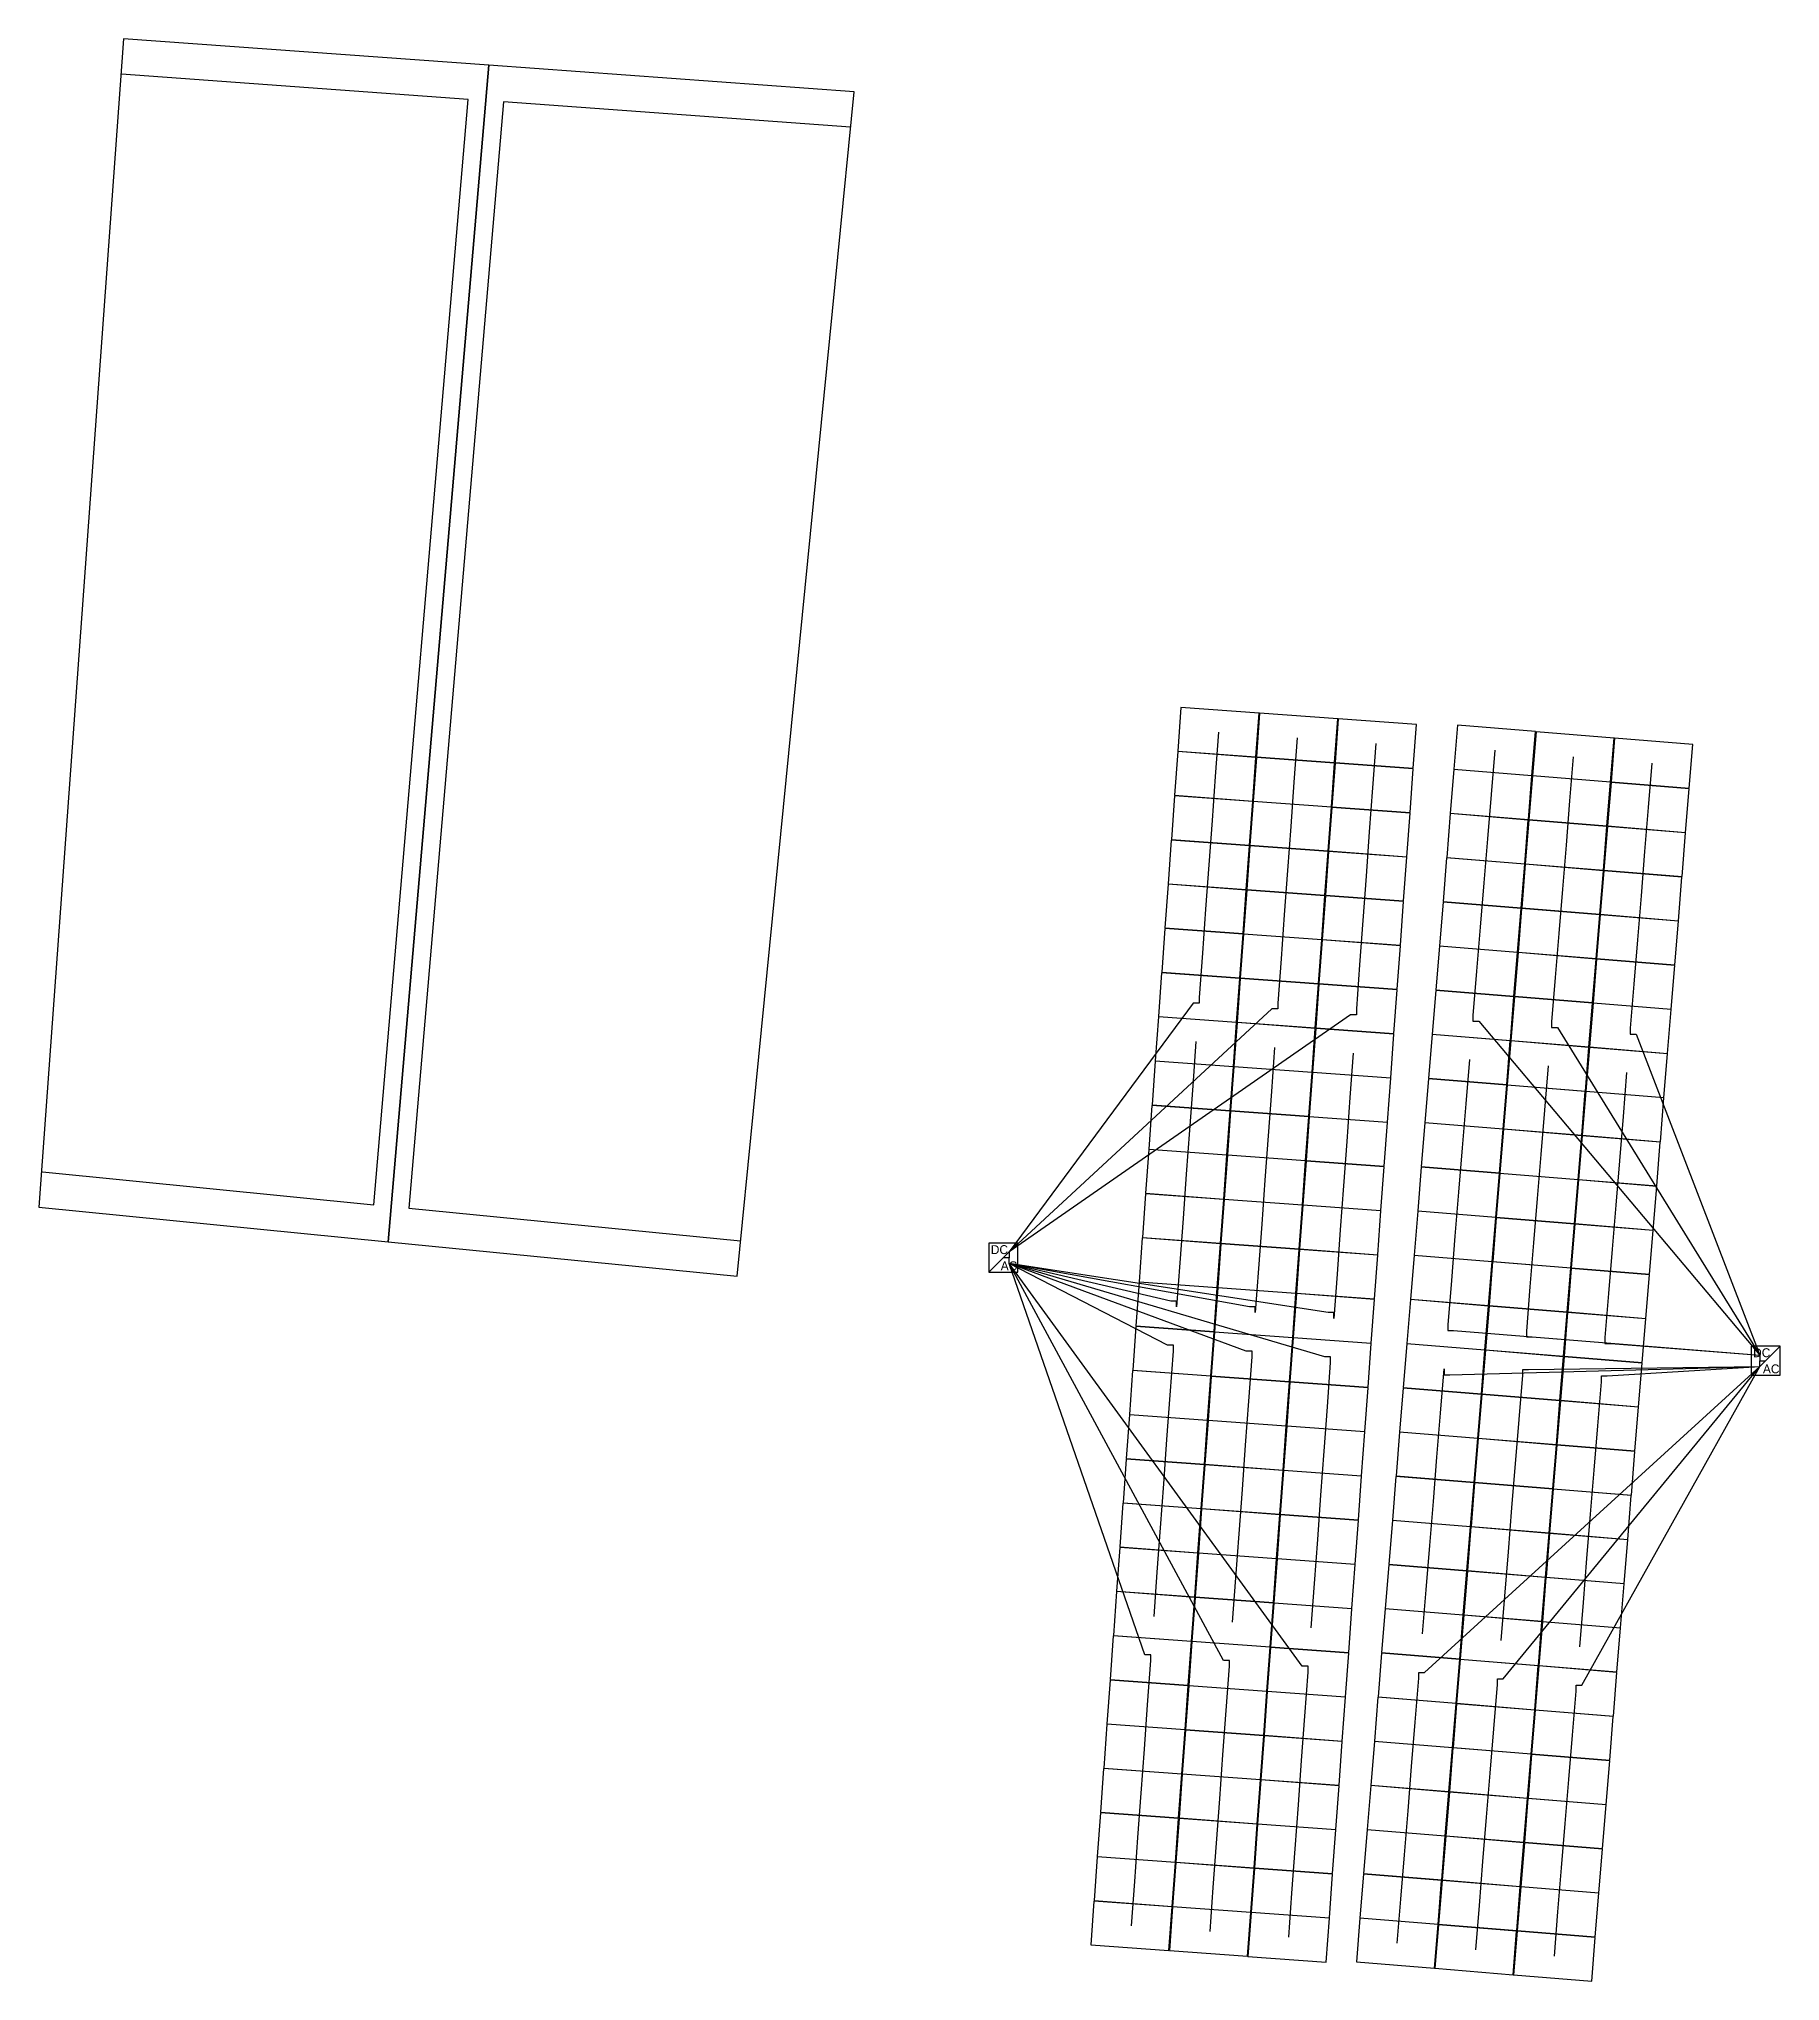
# Model space of a CAD drawing. Header units: feet. Extents: x -52 to 96, y -114 to 51.
import ezdxf

# ---------------------------------------------------------------- set-up
doc = ezdxf.new("R2010")
doc.units = ezdxf.units.FT
for name, color, linetype in [('Buildings', 7, 'CONTINUOUS'), ('Connections', 7, 'CONTINUOUS'), ('Inverters', 7, 'CONTINUOUS'), ('Modules', 7, 'CONTINUOUS'), ('Setbacks', 7, 'CONTINUOUS'), ('Strings', 7, 'CONTINUOUS')]:
    doc.layers.add(name, color=color, linetype=linetype)

msp = doc.modelspace()

# ---------------------------------------------------------------- linework, layer by layer
at = {"layer": 'Buildings', "color": 252}
for p, q in [((-44.8, 50.84), (-51.99, -48.22)), ((-13.82, 48.6), (-44.8, 50.84)), ((-13.82, 48.6), (-22.36, -51.15)), ((-22.36, -51.15), (-13.82, 48.6)), ((17.17, 46.35), (-13.82, 48.6)), ((7.25, -54.07), (17.17, 46.35)), ((-51.99, -48.22), (-22.36, -51.15)), ((-22.36, -51.15), (7.25, -54.07))]:
    msp.add_line(p, q, dxfattribs=at)
at = {"layer": 'Connections', "color": 91}
for p, q in [((45.92, -30.93), (30.31, -52.02)), ((46.41, -30.93), (45.92, -30.93)), ((46.41, -30.43), (46.41, -30.93)), ((53.08, -30.92), (53.08, -31.41)), ((52.59, -31.41), (30.31, -52.02)), ((59.26, -31.9), (30.31, -52.02)), ((53.08, -31.41), (52.59, -31.41)), ((59.76, -31.9), (59.26, -31.9)), ((59.76, -31.41), (59.76, -31.9)), ((69.64, -31.96), (69.64, -32.45)), ((69.64, -32.45), (70.14, -32.45)), ((70.14, -32.45), (93.97, -60.76)), ((76.31, -32.51), (76.31, -33)), ((76.31, -33), (76.8, -33)), ((76.8, -33), (93.97, -60.76)), ((82.98, -33.05), (82.98, -33.54)), ((82.98, -33.54), (83.47, -33.54)), ((83.47, -33.54), (93.97, -60.76)), ((30.31, -52.51), (29.82, -52.51)), ((30.31, -52.51), (29.82, -52.51)), ((30.31, -52.51), (29.82, -52.51)), ((30.31, -52.51), (29.82, -52.51)), ((30.31, -52.51), (29.82, -52.51)), ((30.31, -52.51), (29.82, -52.51)), ((30.31, -52.51), (29.82, -52.51)), ((30.31, -52.51), (29.82, -52.51)), ((30.31, -52.51), (29.82, -52.51)), ((30.31, -52.51), (29.82, -52.51)), ((30.31, -52.51), (29.82, -52.51)), ((30.31, -52.51), (29.82, -52.51)), ((30.31, -52.02), (30.31, -52.51)), ((30.31, -52.02), (30.31, -52.51)), ((30.31, -52.02), (30.31, -52.51)), ((30.31, -53), (30.31, -52.51)), ((30.31, -53), (30.31, -52.51)), ((30.31, -53), (30.31, -52.51)), ((30.31, -53), (30.31, -52.51)), ((30.31, -53), (30.31, -52.51)), ((30.31, -53), (30.31, -52.51)), ((30.31, -53), (30.31, -52.51)), ((30.31, -53), (30.31, -52.51)), ((30.31, -53), (30.31, -52.51)), ((44.01, -56.19), (30.31, -53)), ((50.68, -56.67), (30.31, -53)), ((57.35, -57.16), (30.31, -53)), ((41.82, -86.18), (30.31, -53)), ((48.49, -86.66), (30.31, -53)), ((55.16, -87.15), (30.31, -53)), ((43.73, -59.93), (30.31, -53)), ((50.41, -60.42), (30.31, -53)), ((57.08, -60.91), (30.31, -53)), ((44.5, -56.19), (44.01, -56.19)), ((44.5, -56.68), (44.5, -56.19)), ((51.17, -56.67), (50.68, -56.67)), ((51.17, -57.16), (51.17, -56.67)), ((57.84, -57.16), (57.35, -57.16)), ((57.84, -57.65), (57.84, -57.16)), ((67.5, -58.19), (67.5, -58.68)), ((67.5, -58.68), (67.99, -58.68)), ((67.99, -58.68), (93.97, -60.76)), ((74.17, -58.73), (74.17, -59.22)), ((74.17, -59.22), (74.66, -59.22)), ((74.66, -59.22), (93.97, -60.76)), ((80.83, -59.28), (80.83, -59.77)), ((44.23, -59.93), (43.73, -59.93)), ((44.23, -60.43), (44.23, -59.93)), ((50.9, -60.42), (50.41, -60.42)), ((50.9, -60.91), (50.9, -60.42)), ((57.57, -60.91), (57.08, -60.91)), ((57.57, -61.4), (57.57, -60.91)), ((80.83, -59.77), (81.33, -59.77)), ((81.33, -59.77), (93.97, -60.76)), ((93.97, -60.76), (93.97, -61.25)), ((93.97, -60.76), (93.97, -61.25)), ((93.97, -60.76), (93.97, -61.25)), ((93.97, -60.76), (93.97, -61.25)), ((93.97, -60.76), (93.97, -61.25)), ((93.97, -60.76), (93.97, -61.25)), ((65.54, -87.67), (93.97, -61.74)), ((67.19, -61.93), (67.19, -62.43)), ((67.19, -62.43), (67.69, -62.43)), ((67.69, -62.43), (93.97, -61.74)), ((72.21, -88.21), (93.97, -61.74)), ((73.86, -62.48), (73.86, -61.99)), ((73.86, -61.99), (74.35, -61.99)), ((74.35, -61.99), (93.97, -61.74)), ((78.88, -88.76), (93.97, -61.74)), ((80.53, -63.02), (80.53, -62.53)), ((80.53, -62.53), (81.02, -62.53)), ((81.02, -62.53), (93.97, -61.74)), ((93.97, -61.25), (94.46, -61.25)), ((93.97, -61.25), (94.46, -61.25)), ((93.97, -61.25), (94.46, -61.25)), ((93.97, -61.25), (94.46, -61.25)), ((93.97, -61.25), (94.46, -61.25)), ((93.97, -61.25), (94.46, -61.25)), ((93.97, -61.74), (93.97, -61.25)), ((93.97, -61.25), (94.46, -61.25)), ((93.97, -61.74), (93.97, -61.25)), ((93.97, -61.25), (94.46, -61.25)), ((93.97, -61.74), (93.97, -61.25)), ((93.97, -61.25), (94.46, -61.25)), ((93.97, -61.74), (93.97, -61.25)), ((93.97, -61.25), (94.46, -61.25)), ((93.97, -61.74), (93.97, -61.25)), ((93.97, -61.25), (94.46, -61.25)), ((93.97, -61.74), (93.97, -61.25)), ((93.97, -61.25), (94.46, -61.25)), ((42.31, -86.18), (41.82, -86.18)), ((42.31, -86.67), (42.31, -86.18)), ((48.98, -86.66), (48.49, -86.66)), ((48.98, -87.15), (48.98, -86.66)), ((55.66, -87.15), (55.16, -87.15)), ((55.66, -87.64), (55.66, -87.15)), ((65.05, -88.16), (65.05, -87.67)), ((65.05, -87.67), (65.54, -87.67)), ((71.72, -88.7), (71.72, -88.21)), ((71.72, -88.21), (72.21, -88.21)), ((78.38, -89.25), (78.38, -88.76)), ((78.38, -88.76), (78.88, -88.76))]:
    msp.add_line(p, q, dxfattribs=at)
at = {"layer": 'Inverters'}
for p, q in [((31.05, -51.28), (28.59, -51.28)), ((28.59, -51.28), (28.59, -53.74)), ((28.59, -53.74), (31.05, -51.28)), ((31.05, -53.74), (31.05, -51.28)), ((28.59, -53.74), (31.05, -53.74)), ((95.69, -60.02), (93.23, -60.02)), ((93.23, -60.02), (93.23, -62.48)), ((93.23, -62.48), (95.69, -60.02)), ((95.69, -62.48), (95.69, -60.02)), ((93.23, -62.48), (95.69, -62.48))]:
    msp.add_line(p, q, dxfattribs=at)
at = {"layer": 'Modules', "color": 254}
for p, q in [((44.87, -5.85), (44.6, -9.55)), ((51.5, -6.33), (44.87, -5.85)), ((51.23, -10.04), (51.5, -6.33)), ((51.54, -6.33), (51.27, -10.04)), ((58.18, -6.82), (51.54, -6.33)), ((57.91, -10.52), (58.18, -6.82)), ((58.22, -6.82), (57.95, -10.53)), ((64.85, -7.3), (58.22, -6.82)), ((64.58, -11.01), (64.85, -7.3)), ((68.32, -7.36), (68.02, -11.07)), ((74.95, -7.9), (68.32, -7.36)), ((74.64, -11.61), (74.95, -7.9)), ((74.99, -7.91), (74.68, -11.61)), ((81.61, -8.45), (74.99, -7.91)), ((44.6, -9.59), (44.33, -13.3)), ((44.6, -9.55), (51.23, -10.04)), ((51.23, -10.08), (44.6, -9.59)), ((81.31, -12.15), (81.61, -8.45)), ((81.65, -8.45), (81.35, -12.16)), ((88.28, -8.99), (81.65, -8.45)), ((87.98, -12.7), (88.28, -8.99)), ((50.96, -13.79), (51.23, -10.08)), ((51.27, -10.08), (51, -13.79)), ((51.27, -10.04), (57.91, -10.52)), ((57.9, -10.56), (51.27, -10.08)), ((57.63, -14.27), (57.9, -10.56)), ((57.94, -10.57), (57.67, -14.28)), ((64.57, -11.05), (57.94, -10.57)), ((57.95, -10.53), (64.58, -11.01)), ((64.3, -14.76), (64.57, -11.05)), ((68.01, -11.11), (67.71, -14.81)), ((74.64, -11.65), (68.01, -11.11)), ((68.02, -11.07), (74.64, -11.61)), ((74.34, -15.35), (74.64, -11.65)), ((74.68, -11.65), (74.38, -15.36)), ((74.68, -11.61), (81.31, -12.15)), ((81.31, -12.19), (74.68, -11.65)), ((81, -15.9), (81.31, -12.19)), ((81.35, -12.2), (81.04, -15.9)), ((81.35, -12.16), (87.98, -12.7)), ((87.97, -12.74), (81.35, -12.2)), ((87.67, -16.44), (87.97, -12.74)), ((44.33, -13.34), (44.06, -17.05)), ((44.33, -13.3), (50.96, -13.79)), ((50.96, -13.83), (44.33, -13.34)), ((50.69, -17.53), (50.96, -13.83)), ((51, -13.83), (50.73, -17.54)), ((51, -13.79), (57.63, -14.27)), ((57.63, -14.31), (51, -13.83)), ((57.36, -18.02), (57.63, -14.31)), ((57.67, -14.32), (57.4, -18.02)), ((57.67, -14.28), (64.3, -14.76)), ((64.3, -14.8), (57.67, -14.32)), ((64.03, -18.51), (64.3, -14.8)), ((67.71, -14.81), (74.34, -15.35)), ((67.71, -14.85), (67.41, -18.56)), ((74.33, -15.4), (67.71, -14.85)), ((74.03, -19.1), (74.33, -15.4)), ((74.37, -15.4), (74.07, -19.1)), ((81, -15.94), (74.37, -15.4)), ((74.38, -15.36), (81, -15.9)), ((80.7, -19.65), (81, -15.94)), ((81.04, -15.94), (80.74, -19.65)), ((81.04, -15.9), (87.67, -16.44)), ((87.67, -16.49), (81.04, -15.94)), ((44.05, -17.09), (43.78, -20.8)), ((50.68, -17.58), (44.05, -17.09)), ((44.06, -17.05), (50.69, -17.53)), ((50.41, -21.28), (50.68, -17.58)), ((50.72, -17.58), (50.45, -21.29)), ((57.36, -18.06), (50.72, -17.58)), ((50.73, -17.54), (57.36, -18.02)), ((57.09, -21.77), (57.36, -18.06)), ((57.4, -18.07), (57.13, -21.77)), ((57.4, -18.02), (64.03, -18.51)), ((64.03, -18.55), (57.4, -18.07)), ((87.37, -20.19), (87.67, -16.49)), ((63.76, -22.26), (64.03, -18.55)), ((67.4, -18.6), (67.1, -22.3)), ((74.03, -19.14), (67.4, -18.6)), ((67.41, -18.56), (74.03, -19.1)), ((73.73, -22.85), (74.03, -19.14)), ((74.07, -19.14), (73.77, -22.85)), ((74.07, -19.1), (80.7, -19.65)), ((80.7, -19.69), (74.07, -19.14)), ((80.39, -23.39), (80.7, -19.69)), ((80.74, -19.69), (80.43, -23.39)), ((80.74, -19.65), (87.37, -20.19)), ((87.36, -20.23), (80.74, -19.69)), ((43.78, -20.84), (43.51, -24.55)), ((43.78, -20.8), (50.41, -21.28)), ((50.41, -21.33), (43.78, -20.84)), ((50.14, -25.03), (50.41, -21.33)), ((50.45, -21.33), (50.18, -25.04)), ((50.45, -21.29), (57.09, -21.77)), ((57.08, -21.81), (50.45, -21.33)), ((87.06, -23.94), (87.36, -20.23)), ((56.81, -25.52), (57.08, -21.81)), ((57.12, -21.81), (56.85, -25.52)), ((63.75, -22.3), (57.12, -21.81)), ((57.13, -21.77), (63.76, -22.26)), ((63.48, -26.01), (63.75, -22.3)), ((67.1, -22.35), (66.79, -26.05)), ((67.1, -22.3), (73.73, -22.85)), ((73.72, -22.89), (67.1, -22.35)), ((73.42, -26.59), (73.72, -22.89)), ((73.76, -22.89), (73.46, -26.6)), ((80.39, -23.43), (73.76, -22.89)), ((73.77, -22.85), (80.39, -23.39)), ((43.51, -24.59), (43.24, -28.3)), ((43.51, -24.55), (50.14, -25.03)), ((50.14, -25.07), (43.51, -24.59)), ((80.09, -27.14), (80.39, -23.43)), ((80.43, -23.44), (80.13, -27.14)), ((80.43, -23.39), (87.06, -23.94)), ((87.06, -23.98), (80.43, -23.44)), ((86.75, -27.68), (87.06, -23.98)), ((49.87, -28.78), (50.14, -25.07)), ((50.18, -25.08), (49.91, -28.78)), ((50.18, -25.04), (56.81, -25.52)), ((56.81, -25.56), (50.18, -25.08)), ((56.54, -29.27), (56.81, -25.56)), ((56.85, -25.56), (56.58, -29.27)), ((56.85, -25.52), (63.48, -26.01)), ((63.48, -26.05), (56.85, -25.56)), ((63.21, -29.75), (63.48, -26.05)), ((66.79, -26.09), (66.49, -29.8)), ((66.79, -26.05), (73.42, -26.59)), ((73.42, -26.63), (66.79, -26.09)), ((73.11, -30.34), (73.42, -26.63)), ((73.46, -26.64), (73.15, -30.34)), ((73.46, -26.6), (80.09, -27.14)), ((80.08, -27.18), (73.46, -26.64)), ((79.78, -30.88), (80.08, -27.18)), ((80.12, -27.18), (79.82, -30.89)), ((86.75, -27.72), (80.12, -27.18)), ((80.13, -27.14), (86.75, -27.68)), ((86.45, -31.43), (86.75, -27.72)), ((43.23, -28.34), (42.96, -32.05)), ((49.86, -28.82), (43.23, -28.34)), ((43.24, -28.3), (49.87, -28.78)), ((49.59, -32.53), (49.86, -28.82)), ((49.9, -28.83), (49.63, -32.53)), ((56.54, -29.31), (49.9, -28.83)), ((49.91, -28.78), (56.54, -29.27)), ((56.27, -33.02), (56.54, -29.31)), ((56.58, -29.31), (56.31, -33.02)), ((56.58, -29.27), (63.21, -29.75)), ((63.21, -29.8), (56.58, -29.31)), ((62.94, -33.5), (63.21, -29.8)), ((66.48, -29.84), (66.18, -33.54)), ((73.11, -30.38), (66.48, -29.84)), ((66.49, -29.8), (73.11, -30.34)), ((72.81, -34.09), (73.11, -30.38)), ((73.15, -30.38), (72.85, -34.09)), ((73.15, -30.34), (79.78, -30.88)), ((79.78, -30.93), (73.15, -30.38)), ((79.47, -34.63), (79.78, -30.93)), ((79.82, -30.93), (79.51, -34.63)), ((79.82, -30.89), (86.45, -31.43)), ((86.44, -31.47), (79.82, -30.93)), ((42.96, -32.09), (42.69, -35.8)), ((42.96, -32.05), (49.59, -32.53)), ((49.59, -32.57), (42.96, -32.09)), ((49.32, -36.28), (49.59, -32.57)), ((49.63, -32.57), (49.36, -36.28)), ((49.63, -32.53), (56.27, -33.02)), ((56.26, -33.06), (49.63, -32.57)), ((86.14, -35.18), (86.44, -31.47)), ((55.99, -36.77), (56.26, -33.06)), ((56.3, -33.06), (56.03, -36.77)), ((62.93, -33.54), (56.3, -33.06)), ((56.31, -33.02), (62.94, -33.5)), ((62.66, -37.25), (62.93, -33.54)), ((66.18, -33.59), (65.87, -37.29)), ((66.18, -33.54), (72.81, -34.09)), ((72.8, -34.13), (66.18, -33.59)), ((72.5, -37.83), (72.8, -34.13)), ((72.84, -34.13), (72.54, -37.84)), ((79.47, -34.67), (72.84, -34.13)), ((72.85, -34.09), (79.47, -34.63)), ((42.69, -35.84), (42.42, -39.54)), ((42.69, -35.8), (49.32, -36.28)), ((49.32, -36.32), (42.69, -35.84)), ((79.17, -38.38), (79.47, -34.67)), ((79.51, -34.68), (79.21, -38.38)), ((79.51, -34.63), (86.14, -35.18)), ((86.14, -35.22), (79.51, -34.68)), ((85.83, -38.92), (86.14, -35.22)), ((49.05, -40.03), (49.32, -36.32)), ((49.36, -36.32), (49.09, -40.03)), ((49.36, -36.28), (55.99, -36.77)), ((55.99, -36.81), (49.36, -36.32)), ((55.72, -40.51), (55.99, -36.81)), ((56.03, -36.81), (55.76, -40.52)), ((56.03, -36.77), (62.66, -37.25)), ((62.66, -37.29), (56.03, -36.81)), ((62.39, -41), (62.66, -37.29)), ((65.87, -37.33), (65.57, -41.04)), ((65.87, -37.29), (72.5, -37.83)), ((72.5, -37.87), (65.87, -37.33)), ((72.19, -41.58), (72.5, -37.87)), ((72.54, -37.88), (72.23, -41.58)), ((72.54, -37.84), (79.17, -38.38)), ((79.16, -38.42), (72.54, -37.88)), ((78.86, -42.12), (79.16, -38.42)), ((79.2, -38.42), (78.9, -42.13)), ((85.83, -38.96), (79.2, -38.42)), ((79.21, -38.38), (85.83, -38.92)), ((85.53, -42.67), (85.83, -38.96)), ((42.41, -39.59), (42.14, -43.29)), ((49.04, -40.07), (42.41, -39.59)), ((42.42, -39.54), (49.05, -40.03)), ((48.77, -43.78), (49.04, -40.07)), ((49.08, -40.07), (48.81, -43.78)), ((55.72, -40.56), (49.08, -40.07)), ((49.09, -40.03), (55.72, -40.51)), ((55.45, -44.26), (55.72, -40.56)), ((55.76, -40.56), (55.49, -44.27)), ((55.76, -40.52), (62.39, -41)), ((62.39, -41.04), (55.76, -40.56)), ((62.12, -44.75), (62.39, -41.04)), ((65.56, -41.08), (65.26, -44.78)), ((72.19, -41.62), (65.56, -41.08)), ((65.57, -41.04), (72.19, -41.58)), ((71.89, -45.32), (72.19, -41.62)), ((72.23, -41.62), (71.93, -45.33)), ((72.23, -41.58), (78.86, -42.12)), ((78.86, -42.16), (72.23, -41.62)), ((78.55, -45.87), (78.86, -42.16)), ((78.9, -42.17), (78.59, -45.87)), ((78.9, -42.13), (85.53, -42.67)), ((85.52, -42.71), (78.9, -42.17)), ((85.22, -46.41), (85.52, -42.71)), ((42.14, -43.34), (41.87, -47.04)), ((42.14, -43.29), (48.77, -43.78)), ((48.77, -43.82), (42.14, -43.34)), ((48.5, -47.53), (48.77, -43.82)), ((48.81, -43.82), (48.54, -47.53)), ((48.81, -43.78), (55.45, -44.26)), ((55.44, -44.3), (48.81, -43.82)), ((55.17, -48.01), (55.44, -44.3)), ((55.48, -44.31), (55.21, -48.02)), ((62.11, -44.79), (55.48, -44.31)), ((55.49, -44.27), (62.12, -44.75)), ((61.84, -48.5), (62.11, -44.79)), ((65.26, -44.82), (64.95, -48.53)), ((65.26, -44.78), (71.89, -45.32)), ((71.88, -45.37), (65.26, -44.82)), ((71.58, -49.07), (71.88, -45.37)), ((71.92, -45.37), (71.62, -49.07)), ((78.55, -45.91), (71.92, -45.37)), ((71.93, -45.33), (78.55, -45.87)), ((78.25, -49.62), (78.55, -45.91)), ((78.59, -45.91), (78.29, -49.62)), ((78.59, -45.87), (85.22, -46.41)), ((85.22, -46.46), (78.59, -45.91)), ((41.87, -47.08), (41.6, -50.79)), ((41.87, -47.04), (48.5, -47.53)), ((48.5, -47.57), (41.87, -47.08)), ((48.23, -51.27), (48.5, -47.57)), ((48.54, -47.57), (48.27, -51.28)), ((48.54, -47.53), (55.17, -48.01)), ((55.17, -48.05), (48.54, -47.57)), ((84.91, -50.16), (85.22, -46.46)), ((54.9, -51.76), (55.17, -48.05)), ((55.21, -48.06), (54.94, -51.76)), ((55.21, -48.02), (61.84, -48.5)), ((61.84, -48.54), (55.21, -48.06)), ((61.57, -52.25), (61.84, -48.54)), ((64.95, -48.57), (64.65, -52.28)), ((64.95, -48.53), (71.58, -49.07)), ((71.58, -49.11), (64.95, -48.57)), ((71.28, -52.82), (71.58, -49.11)), ((71.62, -49.12), (71.32, -52.82)), ((71.62, -49.07), (78.25, -49.62)), ((78.24, -49.66), (71.62, -49.12)), ((41.59, -50.83), (41.32, -54.54)), ((48.22, -51.32), (41.59, -50.83)), ((41.6, -50.79), (48.23, -51.27)), ((77.94, -53.36), (78.24, -49.66)), ((78.28, -49.66), (77.98, -53.37)), ((84.91, -50.2), (78.28, -49.66)), ((78.29, -49.62), (84.91, -50.16)), ((84.61, -53.91), (84.91, -50.2)), ((47.95, -55.02), (48.22, -51.32)), ((48.26, -51.32), (47.99, -55.03)), ((54.9, -51.8), (48.26, -51.32)), ((48.27, -51.28), (54.9, -51.76)), ((54.63, -55.51), (54.9, -51.8)), ((54.94, -51.81), (54.67, -55.51)), ((54.94, -51.76), (61.57, -52.25)), ((61.57, -52.29), (54.94, -51.81)), ((61.3, -56), (61.57, -52.29)), ((64.65, -52.32), (64.34, -56.02)), ((64.65, -52.28), (71.28, -52.82)), ((71.27, -52.86), (64.65, -52.32)), ((70.97, -56.56), (71.27, -52.86)), ((71.31, -52.86), (71.01, -56.57)), ((77.94, -53.4), (71.31, -52.86)), ((71.32, -52.82), (77.94, -53.36)), ((77.64, -57.11), (77.94, -53.4)), ((77.98, -53.41), (77.68, -57.11)), ((77.98, -53.37), (84.61, -53.91)), ((84.61, -53.95), (77.98, -53.41)), ((84.3, -57.65), (84.61, -53.95)), ((41.32, -54.58), (41.05, -58.29)), ((41.32, -54.54), (47.95, -55.02)), ((47.95, -55.07), (41.32, -54.58)), ((47.68, -58.77), (47.95, -55.07)), ((47.99, -55.07), (47.72, -58.78)), ((47.99, -55.03), (54.63, -55.51)), ((54.62, -55.55), (47.99, -55.07)), ((54.35, -59.26), (54.62, -55.55)), ((54.66, -55.55), (54.39, -59.26)), ((61.29, -56.04), (54.66, -55.55)), ((54.67, -55.51), (61.3, -56)), ((61.02, -59.75), (61.29, -56.04)), ((64.34, -56.06), (64.04, -59.77)), ((64.34, -56.02), (70.97, -56.56)), ((70.97, -56.61), (64.34, -56.06)), ((70.66, -60.31), (70.97, -56.61)), ((71.01, -56.61), (70.7, -60.31)), ((71.01, -56.57), (77.64, -57.11)), ((77.63, -57.15), (71.01, -56.61)), ((77.33, -60.85), (77.63, -57.15)), ((77.67, -57.15), (77.37, -60.86)), ((84.3, -57.7), (77.67, -57.15)), ((77.68, -57.11), (84.3, -57.65)), ((41.05, -58.33), (40.78, -62.04)), ((41.05, -58.29), (47.68, -58.77)), ((47.68, -58.81), (41.05, -58.33)), ((47.41, -62.52), (47.68, -58.81)), ((47.72, -58.82), (47.45, -62.52)), ((47.72, -58.78), (54.35, -59.26)), ((54.35, -59.3), (47.72, -58.82)), ((54.39, -59.26), (61.02, -59.75)), ((84, -61.4), (84.3, -57.7)), ((54.08, -63.01), (54.35, -59.3)), ((54.39, -59.3), (54.12, -63.01)), ((61.02, -59.79), (54.39, -59.3)), ((60.75, -63.49), (61.02, -59.79)), ((64.03, -59.81), (63.73, -63.51)), ((70.66, -60.35), (64.03, -59.81)), ((64.04, -59.77), (70.66, -60.31)), ((70.36, -64.06), (70.66, -60.35)), ((70.7, -60.35), (70.4, -64.06)), ((70.7, -60.31), (77.33, -60.85)), ((77.33, -60.9), (70.7, -60.35)), ((77.02, -64.6), (77.33, -60.9)), ((77.37, -60.9), (77.06, -64.6)), ((77.37, -60.86), (84, -61.4)), ((83.99, -61.44), (77.37, -60.9)), ((40.77, -62.08), (40.5, -65.79)), ((47.4, -62.56), (40.77, -62.08)), ((40.78, -62.04), (47.41, -62.52)), ((47.13, -66.27), (47.4, -62.56)), ((47.44, -62.57), (47.17, -66.27)), ((54.08, -63.05), (47.44, -62.57)), ((47.45, -62.52), (54.08, -63.01)), ((83.69, -65.15), (83.99, -61.44)), ((53.8, -66.76), (54.08, -63.05)), ((54.12, -63.05), (53.85, -66.76)), ((54.12, -63.01), (60.75, -63.49)), ((60.75, -63.54), (54.12, -63.05)), ((60.48, -67.24), (60.75, -63.54)), ((63.73, -63.56), (63.42, -67.26)), ((63.73, -63.51), (70.36, -64.06)), ((70.35, -64.1), (63.73, -63.56)), ((70.05, -67.8), (70.35, -64.1)), ((70.39, -64.1), (70.09, -67.81)), ((77.02, -64.64), (70.39, -64.1)), ((70.4, -64.06), (77.02, -64.6)), ((40.5, -65.83), (40.23, -69.54)), ((40.5, -65.79), (47.13, -66.27)), ((47.13, -66.31), (40.5, -65.83)), ((76.72, -68.35), (77.02, -64.64)), ((77.06, -64.65), (76.76, -68.35)), ((77.06, -64.6), (83.69, -65.15)), ((83.69, -65.19), (77.06, -64.65)), ((83.38, -68.89), (83.69, -65.19)), ((46.86, -70.02), (47.13, -66.31)), ((47.17, -66.31), (46.9, -70.02)), ((47.17, -66.27), (53.8, -66.76)), ((53.8, -66.8), (47.17, -66.31)), ((53.53, -70.51), (53.8, -66.8)), ((53.84, -66.8), (53.57, -70.51)), ((60.47, -67.28), (53.84, -66.8)), ((53.85, -66.76), (60.48, -67.24)), ((60.2, -70.99), (60.47, -67.28)), ((63.42, -67.3), (63.12, -71.01)), ((63.42, -67.26), (70.05, -67.8)), ((70.05, -67.84), (63.42, -67.3)), ((69.74, -71.55), (70.05, -67.84)), ((70.09, -67.85), (69.78, -71.55)), ((70.09, -67.81), (76.72, -68.35)), ((76.71, -68.39), (70.09, -67.85)), ((76.41, -72.09), (76.71, -68.39)), ((76.75, -68.39), (76.45, -72.1)), ((83.38, -68.93), (76.75, -68.39)), ((76.76, -68.35), (83.38, -68.89)), ((83.08, -72.64), (83.38, -68.93)), ((40.23, -69.58), (39.96, -73.28)), ((40.23, -69.54), (46.86, -70.02)), ((46.86, -70.06), (40.23, -69.58)), ((46.59, -73.77), (46.86, -70.06)), ((46.9, -70.06), (46.63, -73.77)), ((46.9, -70.02), (53.53, -70.51)), ((53.53, -70.55), (46.9, -70.06)), ((53.26, -74.25), (53.53, -70.55)), ((53.57, -70.55), (53.3, -74.26)), ((53.57, -70.51), (60.2, -70.99)), ((60.2, -71.03), (53.57, -70.55)), ((59.93, -74.74), (60.2, -71.03)), ((63.11, -71.05), (62.81, -74.75)), ((69.74, -71.59), (63.11, -71.05)), ((63.12, -71.01), (69.74, -71.55)), ((69.44, -75.3), (69.74, -71.59)), ((69.78, -71.59), (69.48, -75.3)), ((69.78, -71.55), (76.41, -72.09)), ((76.41, -72.14), (69.78, -71.59)), ((76.1, -75.84), (76.41, -72.14)), ((76.45, -72.14), (76.14, -75.84)), ((76.45, -72.1), (83.08, -72.64)), ((83.07, -72.68), (76.45, -72.14)), ((39.95, -73.33), (39.68, -77.03)), ((46.58, -73.81), (39.95, -73.33)), ((39.96, -73.28), (46.59, -73.77)), ((46.31, -77.52), (46.58, -73.81)), ((46.62, -73.81), (46.35, -77.52)), ((53.26, -74.3), (46.62, -73.81)), ((46.63, -73.77), (53.26, -74.25)), ((82.77, -76.39), (83.07, -72.68)), ((52.98, -78), (53.26, -74.3)), ((53.3, -74.3), (53.03, -78.01)), ((53.3, -74.26), (59.93, -74.74)), ((59.93, -74.78), (53.3, -74.3)), ((59.66, -78.49), (59.93, -74.78)), ((62.81, -74.8), (62.5, -78.5)), ((62.81, -74.75), (69.44, -75.3)), ((69.43, -75.34), (62.81, -74.8)), ((69.13, -79.04), (69.43, -75.34)), ((69.47, -75.34), (69.17, -79.04)), ((76.1, -75.88), (69.47, -75.34)), ((69.48, -75.3), (76.1, -75.84)), ((39.68, -77.08), (39.41, -80.78)), ((39.68, -77.03), (46.31, -77.52)), ((46.31, -77.56), (39.68, -77.08)), ((75.8, -79.59), (76.1, -75.88)), ((76.14, -75.89), (75.84, -79.59)), ((76.14, -75.84), (82.77, -76.39)), ((82.77, -76.43), (76.14, -75.89)), ((82.46, -80.13), (82.77, -76.43)), ((46.04, -81.27), (46.31, -77.56)), ((46.35, -77.56), (46.08, -81.27)), ((46.35, -77.52), (52.98, -78)), ((52.98, -78.05), (46.35, -77.56)), ((52.71, -81.75), (52.98, -78.05)), ((53.02, -78.05), (52.75, -81.76)), ((59.65, -78.53), (53.02, -78.05)), ((53.03, -78.01), (59.66, -78.49)), ((59.38, -82.24), (59.65, -78.53)), ((62.5, -78.54), (62.2, -82.25)), ((62.5, -78.5), (69.13, -79.04)), ((69.13, -79.08), (62.5, -78.54)), ((69.17, -79.04), (75.8, -79.59)), ((68.82, -82.79), (69.13, -79.08)), ((69.17, -79.09), (68.86, -82.79)), ((75.79, -79.63), (69.17, -79.09)), ((75.49, -83.33), (75.79, -79.63)), ((75.83, -79.63), (75.53, -83.34)), ((82.46, -80.17), (75.83, -79.63)), ((75.84, -79.59), (82.46, -80.13)), ((82.16, -83.88), (82.46, -80.17)), ((39.41, -80.82), (39.14, -84.53)), ((39.41, -80.78), (46.04, -81.27)), ((46.04, -81.31), (39.41, -80.82)), ((45.77, -85.01), (46.04, -81.31)), ((46.08, -81.31), (45.81, -85.02)), ((46.08, -81.27), (52.71, -81.75)), ((52.71, -81.79), (46.08, -81.31)), ((52.44, -85.5), (52.71, -81.79)), ((52.75, -81.8), (52.48, -85.5)), ((52.75, -81.76), (59.38, -82.24)), ((59.38, -82.28), (52.75, -81.8)), ((59.11, -85.99), (59.38, -82.28)), ((62.19, -82.29), (61.89, -85.99)), ((68.82, -82.83), (62.19, -82.29)), ((62.2, -82.25), (68.82, -82.79)), ((68.52, -86.53), (68.82, -82.83)), ((68.86, -82.83), (68.56, -86.54)), ((68.86, -82.79), (75.49, -83.33)), ((75.49, -83.37), (68.86, -82.83)), ((75.19, -87.08), (75.49, -83.37)), ((75.53, -83.38), (75.23, -87.08)), ((75.53, -83.34), (82.16, -83.88)), ((82.15, -83.92), (75.53, -83.38)), ((81.85, -87.62), (82.15, -83.92)), ((39.13, -84.57), (38.86, -88.28)), ((45.76, -85.06), (39.13, -84.57)), ((39.14, -84.53), (45.77, -85.01)), ((45.49, -88.76), (45.76, -85.06)), ((45.8, -85.06), (45.53, -88.77)), ((52.44, -85.54), (45.8, -85.06)), ((45.81, -85.02), (52.44, -85.5)), ((52.16, -89.25), (52.44, -85.54)), ((52.48, -85.55), (52.2, -89.25)), ((52.48, -85.5), (59.11, -85.99)), ((59.11, -86.03), (52.48, -85.55)), ((58.84, -89.74), (59.11, -86.03)), ((61.89, -86.03), (61.59, -89.74)), ((61.89, -85.99), (68.52, -86.53)), ((68.52, -86.58), (61.89, -86.03)), ((68.21, -90.28), (68.52, -86.58)), ((68.56, -86.58), (68.25, -90.28)), ((68.56, -86.54), (75.19, -87.08)), ((75.18, -87.12), (68.56, -86.58)), ((74.88, -90.83), (75.18, -87.12)), ((75.22, -87.12), (74.92, -90.83)), ((81.85, -87.67), (75.22, -87.12)), ((75.23, -87.08), (81.85, -87.62)), ((38.86, -88.32), (38.59, -92.03)), ((38.86, -88.28), (45.49, -88.76)), ((45.49, -88.81), (38.86, -88.32)), ((45.22, -92.51), (45.49, -88.81)), ((45.53, -88.81), (45.26, -92.52)), ((45.53, -88.77), (52.16, -89.25)), ((52.16, -89.29), (45.53, -88.81)), ((81.55, -91.37), (81.85, -87.67)), ((51.89, -93), (52.16, -89.29)), ((52.2, -89.29), (51.93, -93)), ((52.2, -89.25), (58.84, -89.74)), ((58.83, -89.78), (52.2, -89.29)), ((58.56, -93.49), (58.83, -89.78)), ((61.58, -89.78), (61.28, -93.49)), ((68.21, -90.32), (61.58, -89.78)), ((61.59, -89.74), (68.21, -90.28)), ((67.91, -94.03), (68.21, -90.32)), ((68.25, -90.33), (67.95, -94.03)), ((68.25, -90.28), (74.88, -90.83)), ((74.88, -90.87), (68.25, -90.33)), ((38.59, -92.07), (38.32, -95.78)), ((38.59, -92.03), (45.22, -92.51)), ((45.22, -92.55), (38.59, -92.07)), ((74.57, -94.57), (74.88, -90.87)), ((74.92, -90.87), (74.61, -94.58)), ((74.92, -90.83), (81.55, -91.37)), ((81.54, -91.41), (74.92, -90.87)), ((81.24, -95.12), (81.54, -91.41)), ((44.95, -96.26), (45.22, -92.55)), ((45.26, -92.56), (44.99, -96.26)), ((45.26, -92.52), (51.89, -93)), ((51.89, -93.04), (45.26, -92.56)), ((51.62, -96.75), (51.89, -93.04)), ((51.93, -93.04), (51.66, -96.75)), ((51.93, -93), (58.56, -93.49)), ((58.56, -93.53), (51.93, -93.04)), ((58.29, -97.23), (58.56, -93.53)), ((61.28, -93.53), (60.97, -97.23)), ((61.28, -93.49), (67.91, -94.03)), ((67.9, -94.07), (61.28, -93.53)), ((67.6, -97.77), (67.9, -94.07)), ((67.94, -94.07), (67.64, -97.78)), ((74.57, -94.61), (67.94, -94.07)), ((67.95, -94.03), (74.57, -94.57)), ((74.27, -98.32), (74.57, -94.61)), ((74.61, -94.62), (74.31, -98.32)), ((74.61, -94.58), (81.24, -95.12)), ((81.24, -95.16), (74.61, -94.62)), ((80.93, -98.86), (81.24, -95.16)), ((38.31, -95.82), (38.04, -99.53)), ((44.94, -96.3), (38.31, -95.82)), ((38.32, -95.78), (44.95, -96.26)), ((44.67, -100.01), (44.94, -96.3)), ((44.98, -96.31), (44.71, -100.01)), ((51.62, -96.79), (44.98, -96.31)), ((44.99, -96.26), (51.62, -96.75)), ((51.34, -100.5), (51.62, -96.79)), ((51.66, -96.79), (51.38, -100.5)), ((51.66, -96.75), (58.29, -97.23)), ((58.29, -97.28), (51.66, -96.79)), ((58.02, -100.98), (58.29, -97.28)), ((60.97, -97.27), (60.67, -100.98)), ((60.97, -97.23), (67.6, -97.77)), ((67.6, -97.82), (60.97, -97.27)), ((67.29, -101.52), (67.6, -97.82)), ((67.64, -97.82), (67.33, -101.52)), ((67.64, -97.78), (74.27, -98.32)), ((74.26, -98.36), (67.64, -97.82)), ((73.96, -102.06), (74.26, -98.36)), ((74.3, -98.36), (74, -102.07)), ((80.93, -98.91), (74.3, -98.36)), ((74.31, -98.32), (80.93, -98.86)), ((38.04, -99.57), (37.77, -103.28)), ((38.04, -99.53), (44.67, -100.01)), ((44.67, -100.05), (38.04, -99.57)), ((44.4, -103.76), (44.67, -100.05)), ((44.71, -100.06), (44.44, -103.76)), ((44.71, -100.01), (51.34, -100.5)), ((51.34, -100.54), (44.71, -100.06)), ((80.63, -102.61), (80.93, -98.91)), ((51.07, -104.25), (51.34, -100.54)), ((51.38, -100.54), (51.11, -104.25)), ((51.38, -100.5), (58.02, -100.98)), ((58.01, -101.02), (51.38, -100.54)), ((57.74, -104.73), (58.01, -101.02)), ((60.66, -101.02), (60.36, -104.72)), ((67.29, -101.56), (60.66, -101.02)), ((60.67, -100.98), (67.29, -101.52)), ((66.99, -105.27), (67.29, -101.56)), ((67.33, -101.56), (67.03, -105.27)), ((67.33, -101.52), (73.96, -102.06)), ((73.96, -102.11), (67.33, -101.56)), ((73.65, -105.81), (73.96, -102.11)), ((74, -102.07), (80.63, -102.61)), ((37.77, -103.32), (37.5, -107.02)), ((37.77, -103.28), (44.4, -103.76)), ((44.4, -103.8), (37.77, -103.32)), ((74, -102.11), (73.69, -105.81)), ((80.62, -102.65), (74, -102.11)), ((80.32, -106.36), (80.62, -102.65)), ((44.13, -107.51), (44.4, -103.8)), ((44.44, -103.8), (44.17, -107.51)), ((44.44, -103.76), (51.07, -104.25)), ((51.07, -104.29), (44.44, -103.8)), ((50.8, -107.99), (51.07, -104.29)), ((51.11, -104.29), (50.84, -108)), ((51.11, -104.25), (57.74, -104.73)), ((57.74, -104.77), (51.11, -104.29)), ((57.47, -108.48), (57.74, -104.77)), ((60.36, -104.77), (60.05, -108.47)), ((60.36, -104.72), (66.99, -105.27)), ((66.98, -105.31), (60.36, -104.77)), ((66.68, -109.01), (66.98, -105.31)), ((67.02, -105.31), (66.72, -109.02)), ((73.65, -105.85), (67.02, -105.31)), ((67.03, -105.27), (73.65, -105.81)), ((37.5, -107.02), (44.13, -107.51)), ((73.35, -109.56), (73.65, -105.85)), ((73.69, -105.86), (73.39, -109.56)), ((73.69, -105.81), (80.32, -106.36)), ((80.32, -106.4), (73.69, -105.86)), ((80.01, -110.1), (80.32, -106.4)), ((37.49, -107.07), (37.22, -110.77)), ((44.12, -107.55), (37.49, -107.07)), ((43.85, -111.26), (44.12, -107.55)), ((44.16, -107.55), (43.89, -111.26)), ((50.8, -108.04), (44.16, -107.55)), ((44.17, -107.51), (50.8, -107.99)), ((50.52, -111.74), (50.8, -108.04)), ((50.84, -108.04), (50.56, -111.75)), ((50.84, -108), (57.47, -108.48)), ((57.47, -108.52), (50.84, -108.04)), ((57.2, -112.23), (57.47, -108.52)), ((60.05, -108.51), (59.75, -112.22)), ((60.05, -108.47), (66.68, -109.01)), ((66.68, -109.05), (60.05, -108.51)), ((66.37, -112.76), (66.68, -109.05)), ((66.72, -109.06), (66.41, -112.76)), ((66.72, -109.02), (73.35, -109.56)), ((73.34, -109.6), (66.72, -109.06)), ((73.04, -113.3), (73.34, -109.6)), ((73.38, -109.6), (73.08, -113.31)), ((80.01, -110.14), (73.38, -109.6)), ((73.39, -109.56), (80.01, -110.1)), ((79.71, -113.85), (80.01, -110.14)), ((37.22, -110.77), (43.85, -111.26)), ((43.89, -111.26), (50.52, -111.74)), ((50.56, -111.75), (57.2, -112.23)), ((59.75, -112.22), (66.37, -112.76)), ((66.41, -112.76), (73.04, -113.3)), ((73.08, -113.31), (79.71, -113.85))]:
    msp.add_line(p, q, dxfattribs=at)
at = {"layer": 'Setbacks', "color": 2}
for p, q in [((-15.57, 45.71), (-44.99, 47.85)), ((-23.59, -48.01), (-15.57, 45.71)), ((-12.58, 45.5), (-20.62, -48.3)), ((16.85, 43.36), (-12.58, 45.5)), ((-51.74, -45.23), (-51.69, -45.23)), ((-51.69, -45.23), (-51.69, -45.23)), ((-51.69, -45.23), (-23.59, -48.01)), ((-20.62, -48.3), (7.51, -51.08))]:
    msp.add_line(p, q, dxfattribs=at)
at = {"layer": 'Strings', "color": 11}
for p, q in [((48.05, -7.94), (47.78, -11.69)), ((54.72, -8.43), (54.45, -12.18)), ((61.4, -8.91), (61.12, -12.66)), ((71.48, -9.48), (71.18, -13.23)), ((78.15, -10.03), (77.84, -13.78)), ((84.82, -10.57), (84.51, -14.32)), ((47.78, -11.69), (47.51, -15.44)), ((54.45, -12.18), (54.18, -15.93)), ((61.12, -12.66), (60.85, -16.41)), ((71.18, -13.23), (70.87, -16.98)), ((77.84, -13.78), (77.54, -17.52)), ((84.51, -14.32), (84.2, -18.07)), ((47.51, -15.44), (47.23, -19.19)), ((54.18, -15.93), (53.9, -19.67)), ((60.85, -16.41), (60.58, -20.16)), ((70.87, -16.98), (70.56, -20.72)), ((77.54, -17.52), (77.23, -21.27)), ((84.2, -18.07), (83.9, -21.81)), ((47.23, -19.19), (46.96, -22.94)), ((53.9, -19.67), (53.63, -23.42)), ((60.58, -20.16), (60.03, -27.66)), ((70.56, -20.72), (70.26, -24.47)), ((77.23, -21.27), (76.92, -25.01)), ((46.96, -22.94), (46.69, -26.69)), ((83.9, -21.81), (83.59, -25.56)), ((53.63, -23.42), (53.36, -27.17)), ((70.26, -24.47), (69.95, -28.22)), ((76.92, -25.01), (76.62, -28.76)), ((83.59, -25.56), (83.28, -29.31)), ((46.69, -26.69), (46.41, -30.43)), ((53.36, -27.17), (53.08, -30.92)), ((60.03, -27.66), (59.76, -31.41)), ((69.95, -28.22), (69.64, -31.96)), ((76.62, -28.76), (76.31, -32.51)), ((83.28, -29.31), (82.98, -33.05)), ((46.14, -34.18), (45.87, -37.93)), ((52.81, -34.67), (52.54, -38.42)), ((59.48, -35.16), (59.21, -38.91)), ((69.34, -35.71), (69.03, -39.45)), ((76.01, -36.25), (75.7, -40)), ((82.67, -36.8), (82.37, -40.54)), ((45.87, -37.93), (45.59, -41.68)), ((52.54, -38.42), (52.26, -42.17)), ((59.21, -38.91), (58.94, -42.65)), ((69.03, -39.45), (68.73, -43.2)), ((75.7, -40), (75.39, -43.75)), ((82.37, -40.54), (82.06, -44.29)), ((45.59, -41.68), (45.32, -45.43)), ((52.26, -42.17), (51.99, -45.92)), ((58.94, -42.65), (58.66, -46.4)), ((68.73, -43.2), (68.42, -46.95)), ((75.39, -43.75), (75.09, -47.49)), ((82.06, -44.29), (81.75, -48.04)), ((45.32, -45.43), (45.05, -49.18)), ((51.99, -45.92), (51.72, -49.67)), ((58.66, -46.4), (58.39, -50.15)), ((68.42, -46.95), (68.11, -50.69)), ((75.09, -47.49), (74.78, -51.24)), ((45.05, -49.18), (44.77, -52.93)), ((81.75, -48.04), (81.45, -51.78)), ((51.72, -49.67), (51.44, -53.41)), ((58.39, -50.15), (58.12, -53.9)), ((68.11, -50.69), (67.81, -54.44)), ((74.78, -51.24), (74.47, -54.99)), ((81.45, -51.78), (81.14, -55.53)), ((44.77, -52.93), (44.5, -56.68)), ((51.44, -53.41), (51.17, -57.16)), ((58.12, -53.9), (57.84, -57.65)), ((67.81, -54.44), (67.5, -58.19)), ((74.47, -54.99), (74.17, -58.73)), ((81.14, -55.53), (80.83, -59.28)), ((43.95, -64.17), (44.23, -60.43)), ((50.62, -64.66), (50.9, -60.91)), ((57.3, -65.15), (57.57, -61.4)), ((66.89, -65.68), (67.19, -61.93)), ((73.55, -66.22), (73.86, -62.48)), ((43.68, -67.92), (43.95, -64.17)), ((80.22, -66.77), (80.53, -63.02)), ((50.35, -68.41), (50.62, -64.66)), ((57.02, -68.9), (57.3, -65.15)), ((66.58, -69.43), (66.89, -65.68)), ((72.94, -73.72), (73.55, -66.22)), ((79.92, -70.52), (80.22, -66.77)), ((43.41, -71.67), (43.68, -67.92)), ((50.08, -72.16), (50.35, -68.41)), ((56.75, -72.65), (57.02, -68.9)), ((66.28, -73.17), (66.58, -69.43)), ((79.61, -74.26), (79.92, -70.52)), ((43.13, -75.42), (43.41, -71.67)), ((49.8, -75.91), (50.08, -72.16)), ((56.48, -76.39), (56.75, -72.65)), ((65.97, -76.92), (66.28, -73.17)), ((72.64, -77.46), (72.94, -73.72)), ((42.86, -79.17), (43.13, -75.42)), ((79.3, -78.01), (79.61, -74.26)), ((49.53, -79.66), (49.8, -75.91)), ((56.2, -80.14), (56.48, -76.39)), ((65.66, -80.66), (65.97, -76.92)), ((72.33, -81.21), (72.64, -77.46)), ((79, -81.75), (79.3, -78.01)), ((42.59, -82.92), (42.86, -79.17)), ((49.26, -83.41), (49.53, -79.66)), ((55.93, -83.89), (56.2, -80.14)), ((65.36, -84.41), (65.66, -80.66)), ((72.02, -84.96), (72.33, -81.21)), ((78.69, -85.5), (79, -81.75)), ((42.04, -90.42), (42.31, -86.67)), ((48.71, -90.9), (48.98, -87.15)), ((55.38, -91.39), (55.66, -87.64)), ((64.74, -91.9), (65.05, -88.16)), ((71.41, -92.45), (71.72, -88.7)), ((41.77, -94.17), (42.04, -90.42)), ((78.08, -92.99), (78.38, -89.25)), ((48.44, -94.65), (48.71, -90.9)), ((55.11, -95.14), (55.38, -91.39)), ((64.44, -95.65), (64.74, -91.9)), ((71.1, -96.2), (71.41, -92.45)), ((77.77, -96.74), (78.08, -92.99)), ((41.49, -97.92), (41.77, -94.17)), ((48.16, -98.4), (48.44, -94.65)), ((54.84, -98.89), (55.11, -95.14)), ((64.13, -99.4), (64.44, -95.65)), ((70.8, -99.94), (71.1, -96.2)), ((77.46, -100.49), (77.77, -96.74)), ((41.22, -101.66), (41.49, -97.92)), ((47.89, -102.15), (48.16, -98.4)), ((54.56, -102.64), (54.84, -98.89)), ((63.83, -103.14), (64.13, -99.4)), ((70.49, -103.69), (70.8, -99.94)), ((40.95, -105.41), (41.22, -101.66)), ((77.16, -104.23), (77.46, -100.49)), ((47.62, -105.9), (47.89, -102.15)), ((54.29, -106.39), (54.56, -102.64)), ((63.52, -106.89), (63.83, -103.14)), ((70.19, -107.43), (70.49, -103.69)), ((76.85, -107.98), (77.16, -104.23)), ((40.67, -109.16), (40.95, -105.41)), ((47.34, -109.65), (47.62, -105.9)), ((54.02, -110.13), (54.29, -106.39)), ((63.21, -110.64), (63.52, -106.89)), ((69.88, -111.18), (70.19, -107.43)), ((76.55, -111.73), (76.85, -107.98))]:
    msp.add_line(p, q, dxfattribs=at)

# ---------------------------------------------------------------- texts
at = {"layer": 'Inverters'}
for s, p in [('DC', (28.75, -52.2)), ('AC', (29.59, -53.57)), ('DC', (93.4, -60.94)), ('AC', (94.23, -62.31))]:
    msp.add_text(s, height=0.755, dxfattribs=at).set_placement(p)

doc.saveas('drawing.dxf')
